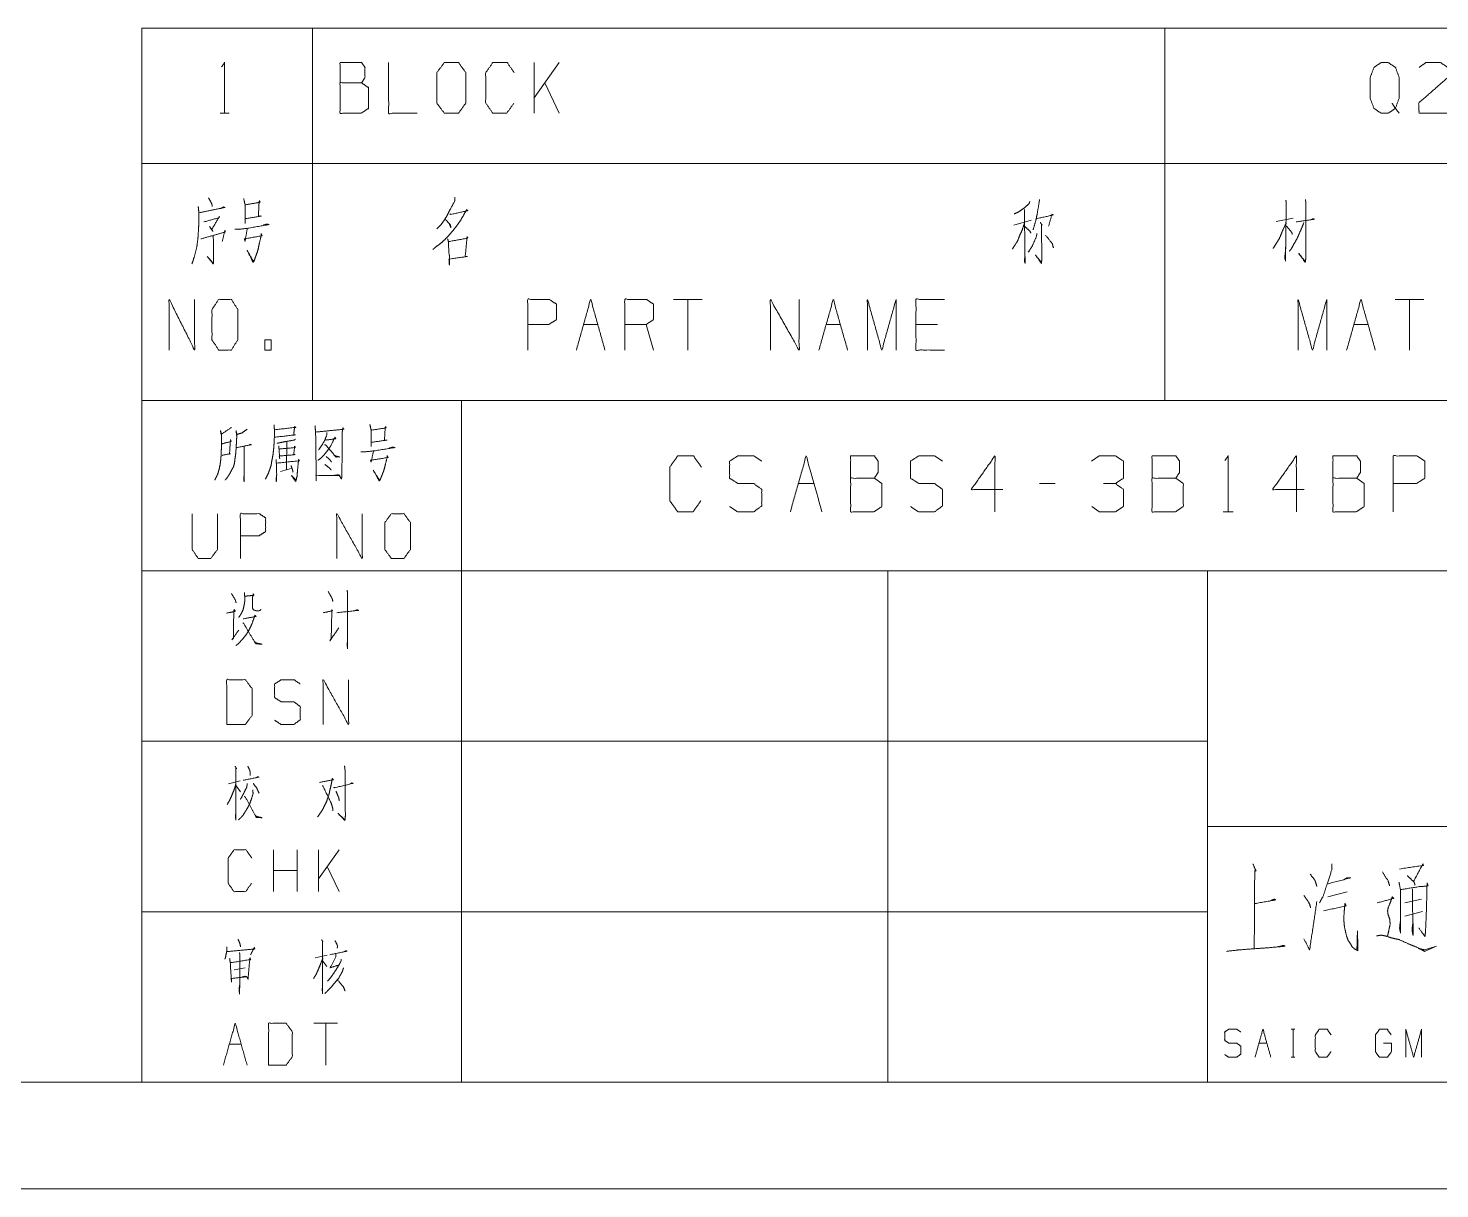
# Model space of a CAD drawing. Header units: millimetres. Extents: x 0 to 420, y 0 to 297.
# Drawn here: x 229.7 to 295.9, y 0 to 54.5 of the extents above; entities that cross this region are included whole.
import ezdxf

# ---------------------------------------------------------------- set-up
doc = ezdxf.new("R2010")
doc.units = ezdxf.units.MM
doc.layers.add('1', color=7, linetype='Continuous', true_color=0xffffff)

msp = doc.modelspace()

# ---------------------------------------------------------------- linework, layer by layer
at = {"layer": '1', "color": 95, "linetype": 'Continuous', "lineweight": 18}
for p, q in [((235, 54.463), (243, 54.463)), ((235, 54.463), (235, 48.113)), ((243, 54.463), (243, 48.113)), ((243, 54.463), (283, 54.463)), ((283, 54.463), (283, 48.113)), ((283, 54.463), (313, 54.463)), ((254.572, 52.85), (253.405, 51.2)), ((253.405, 50.475), (253.405, 52.85)), ((254.572, 50.475), (253.9, 51.9)), ((238.669, 50.475), (239.093, 50.475)), ((235, 48.113), (243, 48.113)), ((235, 48.113), (235, 37)), ((243, 48.113), (243, 37)), ((243, 48.113), (283, 48.113)), ((283, 48.113), (283, 37)), ((283, 48.113), (313, 48.113)), ((275.913, 45.225), (276.726, 45.45)), ((288.212, 45.4), (289.007, 45.55)), ((261.279, 41.737), (259.935, 41.737)), ((260.607, 41.737), (260.607, 39.362)), ((295.143, 41.737), (293.8, 41.737)), ((294.472, 41.737), (294.472, 39.362)), ((255.718, 40.563), (256.39, 40.563)), ((259.002, 39.362), (258.666, 40.563)), ((267.101, 40.563), (267.772, 40.563)), ((272.325, 40.563), (271.318, 40.563)), ((291.859, 40.563), (292.531, 40.563)), ((235, 37), (243, 37)), ((243, 37), (283, 37)), ((283, 37), (313, 37)), ((241.792, 35.048), (241.777, 33.745)), ((241.496, 33.657), (242.042, 33.811)), ((265.794, 33.094), (266.536, 33.094)), ((277.85, 33.094), (277.109, 33.094)), ((285.731, 31.77), (286.2, 31.77)), ((239.617, 19.15), (239.061, 19.005)), ((239.427, 18.902), (239.631, 18.633)), ((241.168, 13.944), (241.168, 15.91)), ((242.28, 13.944), (242.28, 15.91)), ((244.255, 15.91), (243.289, 14.544)), ((243.289, 13.944), (243.289, 15.91)), ((242.28, 14.938), (241.168, 14.938)), ((244.255, 13.944), (243.699, 15.124)), ((290.64, 13.695), (291.542, 13.936)), ((294.249, 13.419), (295.029, 13.591)), ((294.249, 12.798), (295.078, 13.005)), ((243.695, 10.964), (243.125, 10.84)), ((243.491, 10.675), (243.681, 10.426)), ((239.321, 10.281), (239.848, 10.364)), ((244.178, 7.766), (243.066, 7.766)), ((243.622, 7.766), (243.622, 5.8)), ((288.913, 7.485), (289.098, 7.485)), ((289.01, 7.485), (289.01, 6.174)), ((239.101, 6.793), (239.657, 6.793)), ((287.411, 6.836), (287.781, 6.836)), ((288.913, 6.174), (289.098, 6.174))]:
    msp.add_line(p, q, dxfattribs=at)
at = {"layer": '1', "color": 132, "linetype": 'Continuous', "lineweight": 18}
for p, q in [((235, 37), (235, 5)), ((235, 37), (415, 37)), ((250, 37), (250, 5)), ((235, 29), (415, 29)), ((270, 29), (270, 5)), ((285, 29), (285, 5)), ((235, 21), (285, 21)), ((285, 17), (394, 17)), ((235, 13), (285, 13)), ((25, 5), (415, 5)), ((235, 5), (415, 5)), ((0, 0), (420, 0))]:
    msp.add_line(p, q, dxfattribs=at)
at = {"layer": '1', "color": 95, "linetype": 'Continuous', "lineweight": 18}
for points, knots in [([(238.74, 52.65), (238.881, 52.85), (238.881, 50.475)], [0, 0, 0.093491, 1, 1]), ([(244.299, 51.9), (244.299, 52.85), (245.307, 52.85), (245.466, 52.625), (245.466, 52.15), (245.307, 51.9), (244.299, 51.9), (244.299, 50.475), (245.289, 50.475), (245.625, 50.7), (245.625, 51.675), (245.307, 51.9)], [0, 0, 0.115917, 0.238846, 0.272468, 0.330427, 0.366584, 0.489512, 0.663388, 0.78416, 0.833484, 0.952452, 1, 1]), ([(246.576, 52.85), (246.576, 50.475), (247.919, 50.475)], [0, 0, 0.638733, 1, 1]), ([(249.188, 50.475), (249.86, 50.475), (250.195, 50.95), (250.195, 52.375), (249.86, 52.85), (249.188, 52.85), (248.834, 52.375), (248.834, 50.95), (249.188, 50.475)], [0, 0, 0.102684, 0.191619, 0.409477, 0.498411, 0.601095, 0.691619, 0.909477, 1, 1]), ([(252.454, 50.95), (252.118, 50.475), (251.464, 50.475), (251.129, 50.95), (251.129, 52.375), (251.464, 52.85), (252.136, 52.85), (252.472, 52.375)], [0, 0, 0.11457, 0.243368, 0.357935, 0.638584, 0.753151, 0.88543, 1, 1]), ([(293.653, 50.95), (293.812, 50.7), (293.476, 50.475), (293.14, 50.475), (292.804, 50.7), (292.628, 51.175), (292.628, 52.15), (292.804, 52.625), (293.14, 52.85), (293.476, 52.85), (293.812, 52.625), (293.989, 52.15), (293.989, 51.2), (293.812, 50.7), (293.989, 50.475)], [0, 0, 0.043279, 0.102317, 0.151367, 0.210407, 0.284429, 0.426831, 0.500853, 0.559894, 0.608944, 0.667982, 0.742004, 0.880755, 0.958211, 1, 1]), ([(294.922, 52.625), (295.24, 52.85), (295.929, 52.85), (296.265, 52.625), (296.265, 52.15), (294.904, 50.95), (294.922, 50.475), (296.265, 50.475)], [0, 0, 0.069691, 0.192979, 0.265274, 0.350227, 0.674741, 0.759752, 1, 1]), ([(238.128, 46.5), (238.238, 46.3), (238.285, 46.2), (238.301, 46.1)], [0, 0, 0.518666, 0.769903, 1, 1]), ([(239.776, 46.475), (239.839, 46.175), (239.839, 45.3), (239.839, 45.525), (240.592, 45.65), (240.466, 45.65), (240.497, 46.275), (240.513, 46.375), (240.545, 46.3), (240.435, 46.275), (239.839, 46.175)], [0, 0, 0.080215, 0.309219, 0.368106, 0.567901, 0.600755, 0.764536, 0.791028, 0.812305, 0.841788, 1, 1]), ([(249.691, 46.525), (249.673, 46.35), (249.461, 45.95), (249.337, 45.7), (249.196, 45.475), (249.019, 45.225), (248.842, 45.05)], [0, 0, 0.101776, 0.36375, 0.525156, 0.678923, 0.856077, 1, 1]), ([(277.115, 46.425), (277.097, 46.3), (277.009, 45.775), (276.938, 45.425), (276.814, 45)], [0, 0, 0.086568, 0.451631, 0.696475, 1, 1]), ([(288.672, 46.4), (288.689, 46.275), (288.654, 43.55), (288.619, 43.7), (288.672, 44.175)], [0, 0, 0.03624, 0.818558, 0.862798, 1, 1]), ([(289.591, 46.425), (289.608, 46.3), (289.608, 43.675), (289.591, 43.525), (289.573, 43.475), (289.273, 43.9), (289.573, 43.525)], [0, 0, 0.03191, 0.695404, 0.733579, 0.746984, 0.878542, 1, 1]), ([(237.642, 46.1), (237.673, 45.8), (237.673, 45.4), (237.657, 45.05), (237.626, 44.575), (237.579, 44.225), (237.453, 43.725), (237.391, 43.525), (237.344, 43.4)], [0, 0, 0.110092, 0.256085, 0.383957, 0.5577, 0.686593, 0.874746, 0.95125, 1, 1]), ([(237.689, 45.8), (238.897, 46.05), (238.834, 46.075), (238.693, 46)], [0, 0, 0.844337, 0.890571, 1, 1]), ([(249.443, 45.75), (249.496, 45.725), (250.292, 45.9), (250.239, 45.95), (250.097, 45.7), (249.938, 45.425), (249.779, 45.2), (249.602, 44.975), (249.408, 44.75), (249.196, 44.525), (248.966, 44.325), (248.789, 44.2), (248.648, 44.075)], [0, 0, 0.0171, 0.254607, 0.275861, 0.359626, 0.452276, 0.532639, 0.616084, 0.702807, 0.792986, 0.881826, 0.944957, 1, 1]), ([(276.655, 46.325), (276.62, 46.225), (276.39, 46.025), (276.142, 45.85), (275.93, 45.75)], [0, 0, 0.111855, 0.433099, 0.752711, 1, 1]), ([(276.408, 45.95), (276.425, 43.975), (276.443, 43.425), (276.408, 43.525), (276.425, 43.75)], [0, 0, 0.691282, 0.883884, 0.921007, 1, 1]), ([(276.973, 45.525), (277.769, 45.7), (277.698, 45.725), (277.539, 45.175)], [0, 0, 0.557068, 0.608359, 1, 1]), ([(237.908, 45.375), (238.63, 45.575), (238.63, 45.625), (238.285, 45.025), (238.332, 44.925), (238.175, 45.15)], [0, 0, 0.399217, 0.42587, 0.794862, 0.853779, 1, 1]), ([(239.352, 45.025), (239.556, 45.025), (239.964, 45.075), (240.968, 45.25), (240.858, 45.275), (240.701, 45.225)], [0, 0, 0.106701, 0.321702, 0.85493, 0.913855, 1, 1]), ([(239.948, 45.075), (239.839, 44.475), (239.807, 44.575), (240.639, 44.725), (240.592, 44.825), (240.592, 44.725), (240.497, 44.3), (240.435, 44.025), (240.356, 43.8), (240.294, 43.625), (240.246, 43.5), (240.215, 43.475), (239.933, 44.05), (240.231, 43.525)], [0, 0, 0.140876, 0.165081, 0.360229, 0.385754, 0.40885, 0.509385, 0.574531, 0.629565, 0.672502, 0.70335, 0.712616, 0.860567, 1, 1]), ([(249.249, 45.475), (249.284, 45.45), (249.479, 45.225), (249.496, 45.1), (249.426, 45.275)], [0, 0, 0.066034, 0.519579, 0.712126, 1, 1]), ([(276.408, 45.325), (276.302, 45), (276.178, 44.725), (276.072, 44.45), (275.966, 44.3), (275.842, 44.1)], [0, 0, 0.251918, 0.474135, 0.691328, 0.826704, 1, 1]), ([(276.425, 45.15), (276.655, 44.95), (276.708, 44.85)], [0, 0, 0.729081, 1, 1]), ([(277.15, 45.35), (277.238, 45.225), (277.203, 45.25), (277.221, 43.925), (277.221, 43.6), (277.203, 43.425), (276.92, 43.825), (277.203, 43.475)], [0, 0, 0.051678, 0.066292, 0.513632, 0.623346, 0.682724, 0.848097, 1, 1]), ([(288.689, 45.325), (288.513, 44.95), (288.371, 44.6), (288.23, 44.375), (288.071, 44.125)], [0, 0, 0.306151, 0.584923, 0.781175, 1, 1]), ([(288.707, 45.175), (288.954, 44.875), (288.972, 44.775)], [0, 0, 0.792937, 1, 1]), ([(289.52, 45.35), (289.379, 45), (289.202, 44.6), (289.043, 44.325), (288.937, 44.125), (288.831, 44)], [0, 0, 0.247885, 0.535064, 0.743693, 0.892347, 1, 1]), ([(289.149, 45.375), (290.015, 45.5), (289.962, 45.525), (289.856, 45.475)], [0, 0, 0.832664, 0.888443, 1, 1]), ([(237.767, 44.575), (238.913, 44.9), (238.897, 44.975), (238.771, 44.45)], [0, 0, 0.658858, 0.701264, 1, 1]), ([(238.348, 44.725), (238.363, 43.8), (238.363, 43.525), (238.348, 43.4), (238.065, 43.75), (238.332, 43.45)], [0, 0, 0.42491, 0.551214, 0.609076, 0.815631, 1, 1]), ([(249.337, 44.575), (249.373, 44.5), (249.408, 43.875), (249.426, 43.8), (249.426, 43.35), (249.408, 43.55), (249.408, 43.625), (250.274, 43.75), (250.168, 43.75), (250.256, 44.675), (250.292, 44.625), (250.239, 44.6), (249.39, 44.45)], [0, 0, 0.018828, 0.160989, 0.178489, 0.280681, 0.326276, 0.343309, 0.542028, 0.566109, 0.777127, 0.791032, 0.804344, 1, 1]), ([(276.991, 44.825), (276.973, 44.7), (276.779, 44.25), (276.584, 43.95)], [0, 0, 0.129621, 0.63294, 1, 1]), ([(277.397, 44.75), (277.716, 44.35), (277.769, 44.15)], [0, 0, 0.711824, 1, 1]), ([(236.28, 39.362), (236.28, 41.737), (237.472, 39.362), (237.472, 41.737)], [0, 0, 0.320621, 0.679379, 1, 1]), ([(238.602, 39.362), (239.198, 39.362), (239.496, 39.838), (239.496, 41.263), (239.198, 41.737), (238.602, 41.737), (238.288, 41.263), (238.288, 39.838), (238.602, 39.362)], [0, 0, 0.094594, 0.183574, 0.409674, 0.498654, 0.593248, 0.683574, 0.909674, 1, 1]), ([(253.106, 39.362), (253.106, 41.737), (254.114, 41.737), (254.449, 41.513), (254.449, 40.788), (254.096, 40.563), (253.106, 40.563)], [0, 0, 0.401146, 0.571314, 0.639588, 0.762043, 0.832817, 1, 1]), ([(257.659, 39.362), (257.659, 41.737), (258.666, 41.737), (259.002, 41.513), (259.002, 40.788), (258.666, 40.563), (257.659, 40.563)], [0, 0, 0.400952, 0.571034, 0.639278, 0.761674, 0.829918, 1, 1]), ([(264.488, 39.362), (264.488, 41.737), (265.832, 39.362), (265.832, 41.737)], [0, 0, 0.317574, 0.682426, 1, 1]), ([(269.041, 39.362), (269.041, 41.737), (269.713, 39.362), (270.385, 41.737), (270.385, 39.362)], [0, 0, 0.245192, 0.5, 0.754808, 1, 1]), ([(272.661, 39.362), (271.318, 39.362), (271.318, 41.737), (272.661, 41.737)], [0, 0, 0.26539, 0.73461, 1, 1]), ([(289.247, 39.362), (289.247, 41.737), (289.919, 39.362), (290.59, 41.737), (290.59, 39.362)], [0, 0, 0.245192, 0.5, 0.754808, 1, 1]), ([(240.767, 39.362), (241.065, 39.362), (241.065, 39.838), (240.767, 39.838), (240.767, 39.362)], [0, 0, 0.192791, 0.5, 0.692791, 1, 1]), ([(241.199, 35.843), (241.215, 35.644), (241.215, 35.291), (241.199, 34.959), (241.183, 34.739), (241.152, 34.451), (241.105, 34.209), (241.058, 33.944), (240.996, 33.745), (240.918, 33.546), (240.793, 33.303)], [0, 0, 0.076501, 0.212087, 0.339339, 0.424292, 0.535104, 0.630036, 0.733301, 0.813244, 0.895184, 1, 1]), ([(241.246, 35.622), (242.214, 35.732), (242.167, 35.776), (242.12, 35.379), (242.198, 35.379), (241.23, 35.268)], [0, 0, 0.39108, 0.416924, 0.577585, 0.60892, 1, 1]), ([(243.119, 35.798), (243.15, 35.511), (243.181, 33.237), (243.165, 33.48), (244.274, 33.48), (244.196, 33.502), (244.04, 33.48)], [0, 0, 0.069512, 0.617083, 0.675676, 0.942511, 0.962039, 1, 1]), ([(245.694, 35.865), (245.756, 35.6), (245.756, 34.827), (245.756, 35.026), (246.505, 35.136), (246.381, 35.136), (246.412, 35.688), (246.427, 35.776), (246.459, 35.71), (246.349, 35.688), (245.756, 35.6)], [0, 0, 0.076615, 0.294118, 0.350048, 0.563217, 0.598361, 0.753969, 0.779212, 0.799823, 0.831203, 1, 1]), ([(239.201, 35.732), (239.139, 35.688), (238.717, 35.401), (238.686, 35.578), (238.733, 35.401), (238.733, 34.827), (238.717, 34.474), (238.702, 34.231), (238.671, 33.988), (238.624, 33.767), (238.561, 33.546), (238.483, 33.392), (238.421, 33.259)], [0, 0, 0.024363, 0.186803, 0.243942, 0.302154, 0.485023, 0.597668, 0.675195, 0.753199, 0.825098, 0.898191, 0.953346, 1, 1]), ([(238.764, 34.407), (238.796, 34.429), (239.155, 34.496), (239.108, 34.474), (239.155, 35.158), (239.186, 35.07), (238.749, 34.959)], [0, 0, 0.022681, 0.239273, 0.269981, 0.676983, 0.732557, 1, 1]), ([(239.935, 35.644), (239.685, 35.467), (239.451, 35.401), (239.42, 35.578), (239.451, 35.313), (239.436, 35.048), (239.42, 34.761), (239.404, 34.518), (239.373, 34.297), (239.342, 34.054), (239.295, 33.877), (239.217, 33.745), (239.139, 33.59), (239.061, 33.458), (238.983, 33.347), (238.905, 33.259)], [0, 0, 0.096323, 0.172941, 0.229419, 0.31342, 0.396988, 0.487497, 0.564126, 0.634338, 0.711439, 0.768976, 0.817389, 0.871907, 0.92032, 0.962889, 1, 1]), ([(242.198, 35.18), (242.151, 35.136), (241.761, 35.07), (241.542, 35.026), (241.339, 34.981)], [0, 0, 0.07226, 0.516589, 0.766867, 1, 1]), ([(243.165, 35.511), (244.477, 35.644), (244.43, 35.71), (244.399, 35.511), (244.383, 33.524), (244.367, 33.303), (244.258, 33.48)], [0, 0, 0.32813, 0.348326, 0.398409, 0.893176, 0.948286, 1, 1]), ([(243.602, 35.158), (243.665, 35.136), (244.102, 35.202), (244.055, 35.268), (243.852, 34.849), (243.696, 34.628), (243.556, 34.451), (243.415, 34.297), (243.259, 34.187)], [0, 0, 0.033928, 0.260451, 0.302015, 0.540804, 0.679359, 0.795007, 0.902031, 1, 1]), ([(243.68, 35.489), (243.68, 35.379), (243.54, 35.048), (243.368, 34.783), (243.29, 34.672)], [0, 0, 0.119857, 0.510439, 0.853216, 1, 1]), ([(239.436, 34.783), (240.138, 34.915), (240.091, 34.937), (240.013, 34.893)], [0, 0, 0.834819, 0.895271, 1, 1]), ([(239.795, 34.827), (239.795, 33.193), (239.779, 33.303), (239.795, 33.48)], [0, 0, 0.849785, 0.907773, 1, 1]), ([(241.418, 34.871), (241.433, 34.716), (241.464, 34.275), (241.449, 34.385), (242.182, 34.451), (242.12, 34.451), (242.167, 34.849), (242.198, 34.783), (241.433, 34.716)], [0, 0, 0.056492, 0.217482, 0.258029, 0.525926, 0.548635, 0.694164, 0.720796, 1, 1]), ([(243.571, 34.915), (243.618, 34.915), (244.102, 34.341), (244.274, 34.341), (244.102, 34.385), (244.024, 34.429)], [0, 0, 0.037884, 0.645156, 0.784053, 0.927468, 1, 1]), ([(245.272, 34.584), (245.475, 34.584), (245.881, 34.628), (246.88, 34.783), (246.771, 34.805), (246.615, 34.761)], [0, 0, 0.107045, 0.322389, 0.855631, 0.914429, 1, 1]), ([(245.865, 34.628), (245.756, 34.098), (245.725, 34.187), (246.552, 34.319), (246.505, 34.407), (246.505, 34.319), (246.412, 33.944), (246.349, 33.701), (246.271, 33.502), (246.209, 33.347), (246.162, 33.237), (246.131, 33.215), (245.85, 33.723), (246.146, 33.259)], [0, 0, 0.136367, 0.159976, 0.371153, 0.396349, 0.418608, 0.516111, 0.579315, 0.633124, 0.675136, 0.705359, 0.714999, 0.861275, 1, 1]), ([(285.81, 34.171), (285.966, 34.392), (285.966, 31.77)], [0, 0, 0.093489, 1, 1]), ([(293.71, 31.77), (293.71, 34.392), (294.822, 34.392), (295.193, 34.143), (295.193, 33.343), (294.803, 33.094), (293.71, 33.094)], [0, 0, 0.401145, 0.57131, 0.639588, 0.762043, 0.832821, 1, 1]), ([(241.293, 34.231), (241.308, 34.032), (241.324, 33.524), (241.308, 33.193), (241.293, 33.281), (241.324, 33.502)], [0, 0, 0.147471, 0.523365, 0.768668, 0.835023, 1, 1]), ([(241.324, 34.054), (242.385, 34.164), (242.354, 34.231), (242.339, 34.12), (242.292, 33.612), (242.276, 33.414), (242.214, 33.193), (242.011, 33.48), (242.229, 33.259)], [0, 0, 0.374083, 0.399749, 0.43883, 0.61759, 0.687459, 0.767887, 0.891105, 1, 1]), ([(241.995, 33.944), (242.058, 33.767), (242.089, 33.635)], [0, 0, 0.579215, 1, 1]), ([(243.587, 33.988), (243.79, 33.833), (243.883, 33.723)], [0, 0, 0.637944, 1, 1]), ([(243.649, 34.363), (243.821, 34.209), (243.899, 34.098)], [0, 0, 0.630834, 1, 1]), ([(261.229, 32.294), (260.859, 31.77), (260.137, 31.77), (259.766, 32.294), (259.766, 33.867), (260.137, 34.392), (260.878, 34.392), (261.249, 33.867)], [0, 0, 0.114568, 0.243365, 0.357935, 0.638584, 0.753154, 0.885432, 1, 1]), ([(262.575, 32.018), (262.946, 31.77), (263.707, 31.77), (264.078, 32.046), (264.078, 32.818), (263.707, 33.094), (262.965, 33.094), (262.575, 33.343), (262.575, 34.143), (262.965, 34.392), (263.707, 34.392), (264.078, 34.143)], [0, 0, 0.068035, 0.184053, 0.254519, 0.372335, 0.442801, 0.555844, 0.62637, 0.748394, 0.818919, 0.931962, 1, 1]), ([(265.423, 31.77), (266.165, 34.392), (266.906, 31.77)], [0, 0, 0.500001, 1, 1]), ([(268.252, 33.343), (268.252, 34.392), (269.364, 34.392), (269.54, 34.143), (269.54, 33.619), (269.364, 33.343), (268.252, 33.343), (268.252, 31.77), (269.345, 31.77), (269.715, 32.018), (269.715, 33.094), (269.364, 33.343)], [0, 0, 0.115917, 0.238847, 0.272469, 0.330428, 0.366584, 0.489515, 0.663389, 0.784163, 0.833486, 0.952453, 1, 1]), ([(271.061, 32.018), (271.432, 31.77), (272.193, 31.77), (272.564, 32.046), (272.564, 32.818), (272.193, 33.094), (271.451, 33.094), (271.061, 33.343), (271.061, 34.143), (271.451, 34.392), (272.193, 34.392), (272.564, 34.143)], [0, 0, 0.068035, 0.184054, 0.254519, 0.372335, 0.442799, 0.555843, 0.62637, 0.748394, 0.818921, 0.931965, 1, 1]), ([(275.392, 32.818), (273.909, 32.818), (275.022, 34.392), (275.022, 31.77)], [0, 0, 0.24587, 0.565296, 1, 1]), ([(280.679, 33.094), (281.05, 33.343), (281.05, 34.143), (280.679, 34.392), (279.918, 34.392), (279.547, 34.143)], [0, 0, 0.153874, 0.429851, 0.583725, 0.846127, 1, 1]), ([(282.395, 33.343), (282.395, 34.392), (283.508, 34.392), (283.683, 34.143), (283.683, 33.619), (283.508, 33.343), (282.395, 33.343), (282.395, 31.77), (283.488, 31.77), (283.859, 32.018), (283.859, 33.094), (283.508, 33.343)], [0, 0, 0.115917, 0.238847, 0.272469, 0.330428, 0.366584, 0.489513, 0.663389, 0.784162, 0.833485, 0.952453, 1, 1]), ([(289.536, 32.818), (288.053, 32.818), (289.165, 34.392), (289.165, 31.77)], [0, 0, 0.245868, 0.565294, 1, 1]), ([(290.882, 33.343), (290.882, 34.392), (291.994, 34.392), (292.169, 34.143), (292.169, 33.619), (291.994, 33.343), (290.882, 33.343), (290.882, 31.77), (291.974, 31.77), (292.345, 32.018), (292.345, 33.094), (291.994, 33.343)], [0, 0, 0.115917, 0.238847, 0.272469, 0.330428, 0.366584, 0.489515, 0.663389, 0.784163, 0.833486, 0.952453, 1, 1]), ([(279.567, 32.018), (279.918, 31.77), (280.679, 31.77), (281.05, 32.018), (281.05, 32.818), (280.679, 33.094), (280.113, 33.094)], [0, 0, 0.124119, 0.343689, 0.472445, 0.703375, 0.836728, 1, 1]), ([(237.357, 31.68), (237.357, 30.002), (237.638, 29.583), (238.231, 29.583), (238.543, 30.002), (238.543, 31.68)], [0, 0, 0.33715, 0.438599, 0.557782, 0.66285, 1, 1]), ([(239.62, 29.583), (239.62, 31.68), (240.509, 31.68), (240.806, 31.482), (240.806, 30.841), (240.494, 30.643), (239.62, 30.643)], [0, 0, 0.401145, 0.571312, 0.639588, 0.762043, 0.832818, 1, 1]), ([(244.146, 29.583), (244.146, 31.68), (245.332, 29.583), (245.332, 31.68)], [0, 0, 0.317575, 0.682425, 1, 1]), ([(246.705, 29.583), (247.298, 29.583), (247.595, 30.002), (247.595, 31.261), (247.298, 31.68), (246.705, 31.68), (246.393, 31.261), (246.393, 30.002), (246.705, 29.583)], [0, 0, 0.102684, 0.19162, 0.409478, 0.498414, 0.601098, 0.69162, 0.909478, 1, 1]), ([(239.199, 27.939), (239.386, 27.63), (239.417, 27.498)], [0, 0, 0.726452, 1, 1]), ([(239.808, 27.984), (239.823, 27.785), (239.823, 27.564), (239.792, 27.365), (239.745, 27.167), (239.683, 27.034), (239.62, 26.924), (239.542, 26.813)], [0, 0, 0.161539, 0.340478, 0.503498, 0.668955, 0.787647, 0.890428, 1, 1]), ([(239.839, 27.807), (240.26, 27.851), (240.229, 27.917), (240.182, 27.741), (240.182, 27.586), (240.182, 27.299), (240.198, 27.233), (240.229, 27.167), (240.291, 27.145), (240.37, 27.122), (240.479, 27.122), (240.541, 27.145), (240.588, 27.189)], [0, 0, 0.256861, 0.301243, 0.412007, 0.505689, 0.679669, 0.720918, 0.765306, 0.805452, 0.854617, 0.920845, 0.960991, 1, 1]), ([(243.74, 28.028), (243.928, 27.697), (243.959, 27.564)], [0, 0, 0.736529, 1, 1]), ([(244.63, 28.094), (244.646, 27.939), (244.646, 25.356), (244.63, 25.533), (244.646, 25.753)], [0, 0, 0.049515, 0.872926, 0.929447, 1, 1]), ([(238.965, 27.012), (239.386, 27.1), (239.324, 27.189), (239.308, 27.012), (239.292, 25.842), (239.214, 25.753), (239.542, 26.217)], [0, 0, 0.167422, 0.209474, 0.278414, 0.733408, 0.779231, 1, 1]), ([(243.506, 27.034), (243.943, 27.122), (243.912, 27.167), (243.881, 25.798), (243.818, 25.709), (244.24, 26.328)], [0, 0, 0.163595, 0.183435, 0.685805, 0.725489, 1, 1]), ([(244.146, 27.034), (245.161, 27.145), (245.098, 27.167), (244.973, 27.122)], [0, 0, 0.837047, 0.891364, 1, 1]), ([(239.745, 26.747), (240.354, 26.857), (240.307, 26.924), (240.167, 26.526), (240.089, 26.35), (240.01, 26.195), (239.886, 25.996), (239.745, 25.82), (239.605, 25.665), (239.495, 25.555), (239.402, 25.488)], [0, 0, 0.254941, 0.288363, 0.462053, 0.541623, 0.612966, 0.709673, 0.80267, 0.888733, 0.952733, 1, 1]), ([(239.729, 26.548), (239.761, 26.548), (240.338, 25.577), (240.635, 25.555), (240.338, 25.621), (240.26, 25.709)], [0, 0, 0.016597, 0.617583, 0.775731, 0.937327, 1, 1]), ([(238.98, 21.79), (239.854, 21.79), (240.167, 22.21), (240.167, 23.468), (239.854, 23.888), (238.98, 23.888), (238.98, 21.79)], [0, 0, 0.142136, 0.227161, 0.43179, 0.516816, 0.658952, 1, 1]), ([(241.228, 21.989), (241.524, 21.79), (242.133, 21.79), (242.43, 22.011), (242.43, 22.629), (242.133, 22.85), (241.54, 22.85), (241.228, 23.049), (241.228, 23.689), (241.54, 23.888), (242.133, 23.888), (242.43, 23.689)], [0, 0, 0.068036, 0.184055, 0.254519, 0.372335, 0.4428, 0.555844, 0.62637, 0.748394, 0.81892, 0.931964, 1, 1]), ([(243.506, 21.79), (243.506, 23.888), (244.692, 21.79), (244.692, 23.888)], [0, 0, 0.317575, 0.682425, 1, 1]), ([(239.368, 19.833), (239.441, 19.709), (239.412, 19.75), (239.412, 17.308), (239.383, 17.453), (239.412, 17.66)], [0, 0, 0.048142, 0.065074, 0.880813, 0.930182, 1, 1]), ([(239.748, 19.171), (240.495, 19.316), (240.436, 19.336), (240.363, 19.295)], [0, 0, 0.838754, 0.907252, 1, 1]), ([(239.968, 19.833), (240.056, 19.647), (240.085, 19.523), (240.085, 19.398)], [0, 0, 0.449924, 0.728677, 1, 1]), ([(243.333, 19.067), (243.977, 19.191), (243.933, 19.254), (243.889, 19.005), (243.831, 18.757), (243.772, 18.488), (243.655, 18.156), (243.523, 17.887), (243.509, 17.846), (243.391, 17.66), (243.245, 17.453)], [0, 0, 0.244428, 0.272774, 0.366789, 0.461906, 0.564547, 0.695473, 0.807142, 0.823507, 0.905515, 1, 1]), ([(244.504, 19.854), (244.533, 19.626), (244.533, 18.053), (244.548, 17.535), (244.533, 17.328), (244.518, 17.287), (244.196, 17.618), (244.518, 17.328)], [0, 0, 0.066217, 0.519982, 0.669307, 0.729162, 0.741827, 0.875056, 1, 1]), ([(239.412, 19.005), (239.324, 18.715), (239.222, 18.467), (239.119, 18.239), (239.002, 18.032)], [0, 0, 0.285939, 0.539663, 0.775435, 1, 1]), ([(240.202, 18.715), (240.217, 18.55), (240.129, 18.26), (240.041, 18.032), (239.939, 17.846), (239.763, 17.556), (239.661, 17.432), (239.529, 17.308)], [0, 0, 0.103476, 0.291956, 0.443856, 0.576191, 0.787107, 0.887318, 1, 1]), ([(239.939, 19.026), (239.924, 18.86), (239.778, 18.57), (239.675, 18.363), (239.617, 18.281)], [0, 0, 0.201933, 0.596284, 0.876828, 1, 1]), ([(240.217, 19.026), (240.392, 18.798), (240.436, 18.695), (240.495, 18.57)], [0, 0, 0.535199, 0.744449, 1, 1]), ([(243.479, 18.922), (243.874, 18.115), (243.948, 17.887), (243.962, 17.742)], [0, 0, 0.70022, 0.886543, 1, 1]), ([(244.006, 18.84), (244.05, 18.819), (244.899, 19.026), (244.84, 19.047), (244.782, 19.005)], [0, 0, 0.045965, 0.873307, 0.932104, 1, 1]), ([(244.109, 18.653), (244.24, 18.343), (244.255, 18.198)], [0, 0, 0.698424, 1, 1]), ([(239.807, 18.426), (239.851, 18.384), (240.363, 17.432), (240.641, 17.411), (240.378, 17.473), (240.305, 17.556)], [0, 0, 0.033497, 0.633662, 0.788434, 0.938664, 1, 1]), ([(240.144, 14.337), (239.866, 13.944), (239.324, 13.944), (239.046, 14.337), (239.046, 15.517), (239.324, 15.91), (239.88, 15.91), (240.158, 15.517)], [0, 0, 0.114569, 0.243366, 0.357935, 0.638584, 0.753153, 0.885431, 1, 1]), ([(287.128, 15.247), (287.274, 14.902), (287.226, 15.006), (287.201, 14.281), (287.201, 12.246), (287.177, 11.28)], [0, 0, 0.088891, 0.116032, 0.287978, 0.770794, 1, 1]), ([(290.835, 15.247), (290.835, 15.006), (290.591, 14.247), (290.42, 13.729), (290.249, 13.419)], [0, 0, 0.124612, 0.535976, 0.817159, 1, 1]), ([(294.005, 15.006), (295.127, 15.178), (295.102, 15.247), (294.663, 14.419), (294.371, 14.695), (294.688, 14.385), (294.736, 14.247)], [0, 0, 0.361753, 0.385074, 0.683733, 0.811934, 0.953357, 1, 1]), ([(289.81, 14.764), (290.03, 14.488), (290.079, 14.35), (290.127, 14.178)], [0, 0, 0.519919, 0.73571, 1, 1]), ([(290.664, 14.316), (291.713, 14.592), (291.542, 14.592), (291.371, 14.488)], [0, 0, 0.745411, 0.862774, 1, 1]), ([(293.2, 14.868), (293.468, 14.454), (293.541, 14.212)], [0, 0, 0.661595, 1, 1]), ([(293.98, 14.385), (294.053, 14.005), (294.053, 12.004), (294.005, 12.246), (294.053, 12.591)], [0, 0, 0.129595, 0.800553, 0.883167, 1, 1]), ([(294.053, 14.04), (294.932, 14.178), (295.346, 14.212), (295.297, 14.35), (295.273, 13.281), (295.249, 12.625), (295.224, 12.073), (295.2, 11.832), (294.907, 12.246)], [0, 0, 0.19844, 0.29133, 0.324006, 0.56283, 0.709269, 0.832622, 0.88681, 1, 1]), ([(294.614, 14.074), (294.614, 13.212), (294.639, 12.384), (294.639, 11.901), (294.59, 12.142), (294.639, 12.556)], [0, 0, 0.304008, 0.595981, 0.766226, 0.853067, 1, 1]), ([(287.226, 13.384), (288.201, 13.557), (288.128, 13.591), (287.957, 13.522)], [0, 0, 0.788943, 0.853361, 1, 1]), ([(289.518, 13.764), (289.737, 13.453), (289.786, 13.35), (289.835, 13.177)], [0, 0, 0.564231, 0.734008, 1, 1]), ([(289.518, 11.728), (289.786, 11.211), (290.127, 13.488)], [0, 0, 0.202025, 1, 1]), ([(290.444, 13.039), (291.493, 13.281), (291.444, 13.384), (291.42, 13.143), (291.396, 12.798), (291.396, 12.556), (291.42, 12.28), (291.518, 11.866), (291.591, 11.659), (291.688, 11.521), (291.786, 11.349), (291.908, 11.245), (292.054, 11.176), (292.03, 12.108), (292.005, 11.245)], [0, 0, 0.198341, 0.219427, 0.264158, 0.327895, 0.3724, 0.423461, 0.501845, 0.542306, 0.573453, 0.609975, 0.639452, 0.669269, 0.84099, 1, 1]), ([(292.956, 13.419), (293.736, 13.626), (293.663, 13.695), (293.59, 13.488), (293.468, 13.177), (293.444, 13.039), (293.468, 12.867), (293.541, 12.66), (293.566, 12.418), (293.492, 12.073), (293.444, 11.866)], [0, 0, 0.288064, 0.323943, 0.402265, 0.521269, 0.571261, 0.63341, 0.711732, 0.798322, 0.924133, 1, 1]), ([(238.984, 11.358), (238.984, 11.171), (238.926, 10.882), (238.896, 10.778)], [0, 0, 0.316024, 0.817546, 1, 1]), ([(238.984, 11.13), (240.301, 11.254), (240.272, 11.316), (240.096, 10.985)], [0, 0, 0.748923, 0.787787, 1, 1]), ([(239.511, 11.71), (239.599, 11.503), (239.628, 11.358)], [0, 0, 0.60334, 1, 1]), ([(243.432, 11.689), (243.491, 11.585), (243.476, 11.606), (243.476, 9.163), (243.461, 9.35), (243.476, 9.557)], [0, 0, 0.039885, 0.048389, 0.86771, 0.930393, 1, 1]), ([(244.061, 11.647), (244.164, 11.44), (244.178, 11.358), (244.164, 11.296)], [0, 0, 0.609647, 0.831592, 1, 1]), ([(285.884, 11.142), (286.47, 11.211), (287.884, 11.314), (288.64, 11.383), (288.567, 11.418), (288.299, 11.349)], [0, 0, 0.188617, 0.642502, 0.885462, 0.911348, 1, 1]), ([(292.931, 11.866), (293.127, 11.901), (293.346, 11.866), (293.663, 11.763), (293.98, 11.694), (294.444, 11.487), (294.858, 11.314), (295.175, 11.142), (295.736, 11.383), (295.175, 11.211), (294.907, 11.28)], [0, 0, 0.051192, 0.108601, 0.194771, 0.278606, 0.409731, 0.525759, 0.619013, 0.776803, 0.92843, 1, 1]), ([(239.116, 10.799), (239.145, 10.612), (239.204, 9.702), (239.189, 9.867), (239.921, 9.95), (239.833, 9.971), (239.672, 9.929)], [0, 0, 0.083431, 0.487204, 0.560752, 0.886551, 0.926463, 1, 1]), ([(239.921, 9.95), (239.979, 9.847), (240.067, 10.84), (240.096, 10.757), (239.174, 10.612)], [0, 0, 0.055629, 0.522276, 0.563362, 1, 1]), ([(239.57, 11.068), (239.599, 11.026), (239.584, 9.143), (239.555, 9.329), (239.584, 9.557)], [0, 0, 0.021551, 0.822258, 0.902418, 1, 1]), ([(243.491, 10.819), (243.359, 10.488), (243.256, 10.24), (243.169, 10.054), (243.052, 9.867)], [0, 0, 0.339096, 0.594725, 0.790666, 1, 1]), ([(244.354, 10.778), (244.339, 10.675), (244.164, 10.364), (244.149, 10.343), (244.017, 10.136), (243.871, 9.929), (243.71, 9.743)], [0, 0, 0.084867, 0.374487, 0.395069, 0.594277, 0.800098, 1, 1]), ([(244.105, 11.006), (244.091, 10.882), (243.842, 10.385), (243.813, 10.364), (244.266, 10.509)], [0, 0, 0.104845, 0.570656, 0.600711, 1, 1]), ([(243.813, 10.985), (244.632, 11.151), (244.574, 11.171), (244.457, 11.109)], [0, 0, 0.811187, 0.871426, 1, 1]), ([(244.457, 10.364), (244.413, 10.219), (244.237, 9.888), (244.061, 9.681), (243.871, 9.453), (243.71, 9.288), (243.578, 9.163)], [0, 0, 0.100504, 0.349351, 0.529547, 0.726521, 0.879827, 1, 1]), ([(244.178, 9.805), (244.471, 9.453), (244.53, 9.288), (244.442, 9.495)], [0, 0, 0.533337, 0.737998, 1, 1]), ([(238.823, 5.8), (239.379, 7.766), (239.935, 5.8)], [0, 0, 0.500001, 1, 1]), ([(240.945, 5.8), (241.764, 5.8), (242.057, 6.193), (242.057, 7.373), (241.764, 7.766), (240.945, 7.766), (240.945, 5.8)], [0, 0, 0.142137, 0.227162, 0.431791, 0.516816, 0.658952, 1, 1]), ([(285.801, 6.298), (285.987, 6.174), (286.367, 6.174), (286.552, 6.312), (286.552, 6.698), (286.367, 6.836), (285.996, 6.836), (285.801, 6.961), (285.801, 7.361), (285.996, 7.485), (286.367, 7.485), (286.552, 7.361)], [0, 0, 0.068034, 0.184057, 0.25452, 0.372334, 0.442797, 0.555846, 0.626371, 0.748393, 0.818918, 0.931966, 1, 1]), ([(290.786, 6.436), (290.6, 6.174), (290.239, 6.174), (290.054, 6.436), (290.054, 7.223), (290.239, 7.485), (290.61, 7.485), (290.795, 7.223)], [0, 0, 0.114569, 0.243366, 0.357935, 0.638584, 0.753153, 0.885431, 1, 1]), ([(293.253, 6.836), (293.624, 6.836), (293.624, 6.436), (293.439, 6.174), (293.058, 6.174), (292.873, 6.436), (292.873, 7.223), (293.068, 7.485), (293.429, 7.485), (293.614, 7.223)], [0, 0, 0.103295, 0.214796, 0.304261, 0.410274, 0.49974, 0.718896, 0.809958, 0.910535, 1, 1]), ([(294.297, 6.174), (294.297, 7.485), (294.668, 6.174), (295.039, 7.485), (295.039, 6.174)], [0, 0, 0.245192, 0.5, 0.754808, 1, 1])]:
    msp.add_open_spline(points, degree=1, knots=knots, dxfattribs=at)
for points in [[(255.383, 39.362), (256.054, 41.737), (256.726, 39.362)], [(266.765, 39.362), (267.437, 41.737), (268.108, 39.362)], [(291.524, 39.362), (292.195, 41.737), (292.867, 39.362)], [(287.225, 6.174), (287.596, 7.485), (287.967, 6.174)]]:
    msp.add_open_spline(points, degree=1, dxfattribs=at)

doc.saveas('drawing.dxf')
